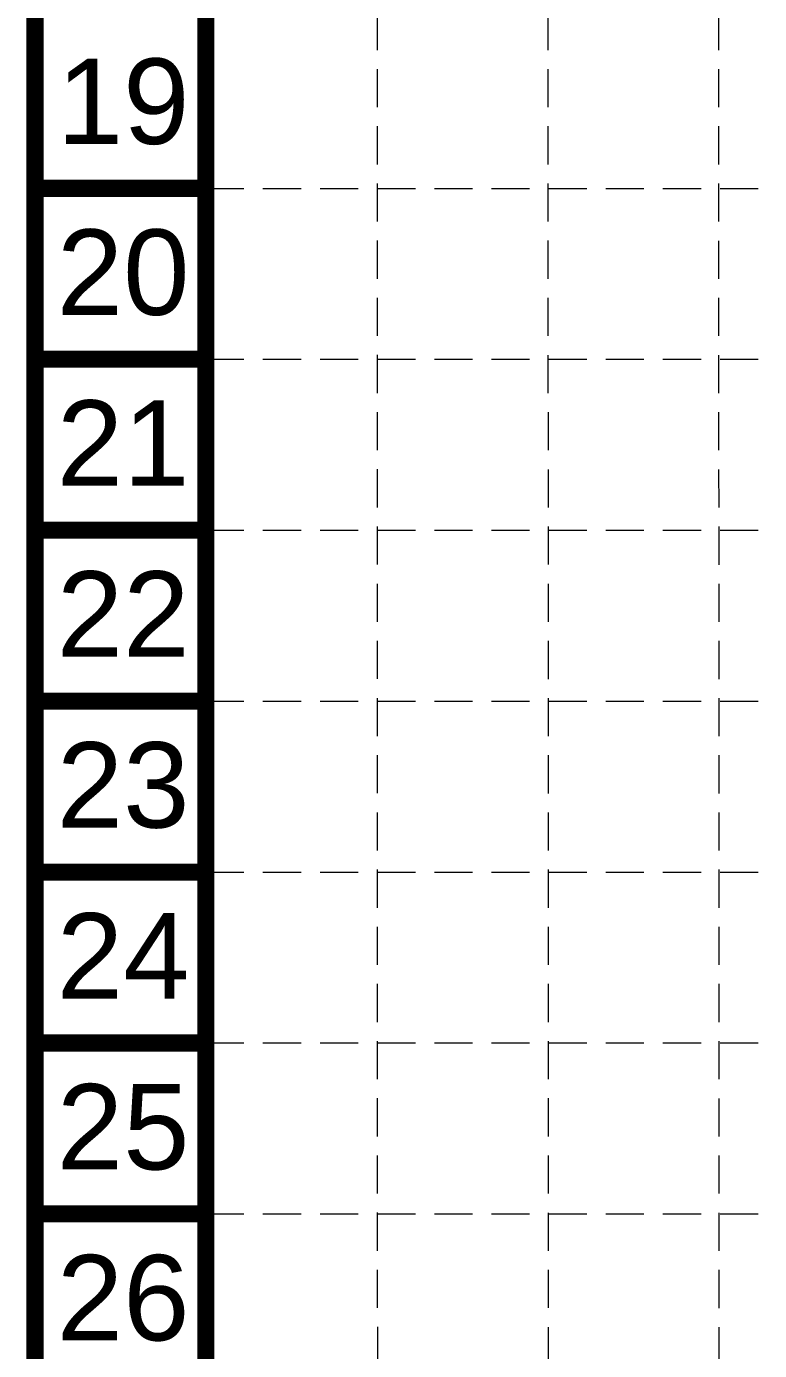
# Model space of a CAD drawing. Header units: feet. Extents: x 10084 to 13321, y 3329 to 8503.
# Drawn here: x 10084 to 10431, y 6336 to 6961 of the extents above; entities that cross this region are included whole.
import ezdxf
from ezdxf.enums import TextEntityAlignment as Align

# ---------------------------------------------------------------- set-up
doc = ezdxf.new("R2010")
doc.units = ezdxf.units.FT
doc.header["$LTSCALE"] = 40
doc.header["$MEASUREMENT"] = 0
doc.linetypes.add('DASHED', pattern=[0.75, 0.5, -0.25])
doc.linetypes.add('HIDDEN', pattern=[0.375, 0.25, -0.125])
doc.layers.add('BASE', color=7, linetype='Continuous')
doc.layers.add('GRID', color=254, linetype='DASHED')
doc.styles.get("Standard").update_dxf_attribs({"font": 'ARIAL.TTF'})

msp = doc.modelspace()

# ---------------------------------------------------------------- linework, layer by layer
at = {"layer": 'BASE', "const_width": 8.07}
for points in [[(13316.92, 3333.45), (13316.92, 8498.87), (10088.53, 8498.87), (10088.53, 3333.45)], [(13236.21, 3414.16), (13236.21, 8418.16), (10169.24, 8418.16), (10169.24, 3414.16)]]:
    msp.add_lwpolyline(points, close=True, dxfattribs=at)
for points in [[(10169.24, 6884.68), (10088.53, 6884.68)], [(10169.24, 6803.97), (10088.53, 6803.97)], [(10169.24, 6723.26), (10088.53, 6723.26)], [(10169.24, 6642.55), (10088.53, 6642.55)], [(10169.24, 6561.84), (10088.53, 6561.84)], [(10169.24, 6481.13), (10088.53, 6481.13)], [(10169.24, 6400.42), (10088.53, 6400.42)]]:
    msp.add_lwpolyline(points, dxfattribs=at)
at = {"layer": 'GRID', "color": 252, "linetype": 'HIDDEN', "lineweight": 0, "ltscale": 1.8}
for p, q in [((10250.68, 3737.01), (10250.25, 8415.13)), ((10331.74, 3736.99), (10330.73, 8415.09)), ((10412.2, 3736.98), (10411.46, 8414.88)), ((10169.24, 6884.68), (13236.21, 6884.68)), ((10169.24, 6803.97), (13236.21, 6803.97)), ((10169.24, 6723.26), (13236.21, 6723.26)), ((10169.24, 6642.55), (13236.21, 6642.55)), ((10169.24, 6561.84), (13236.21, 6561.84)), ((10169.24, 6481.13), (13236.21, 6481.13)), ((10169.24, 6400.42), (13236.21, 6400.42))]:
    msp.add_line(p, q, dxfattribs=at)

# ---------------------------------------------------------------- texts
at = {"layer": 'BASE'}
for s, p in [('19', (10130.18, 6925.82)), ('20', (10130.18, 6845.11)), ('21', (10130.18, 6764.4)), ('22', (10130.18, 6683.69)), ('23', (10130.18, 6602.98)), ('24', (10130.18, 6522.27)), ('25', (10130.18, 6441.56)), ('26', (10130.18, 6360.85))]:
    msp.add_text(s, height=40.355, dxfattribs=at).set_placement(p, align=Align.MIDDLE_CENTER)

doc.saveas('drawing.dxf')
